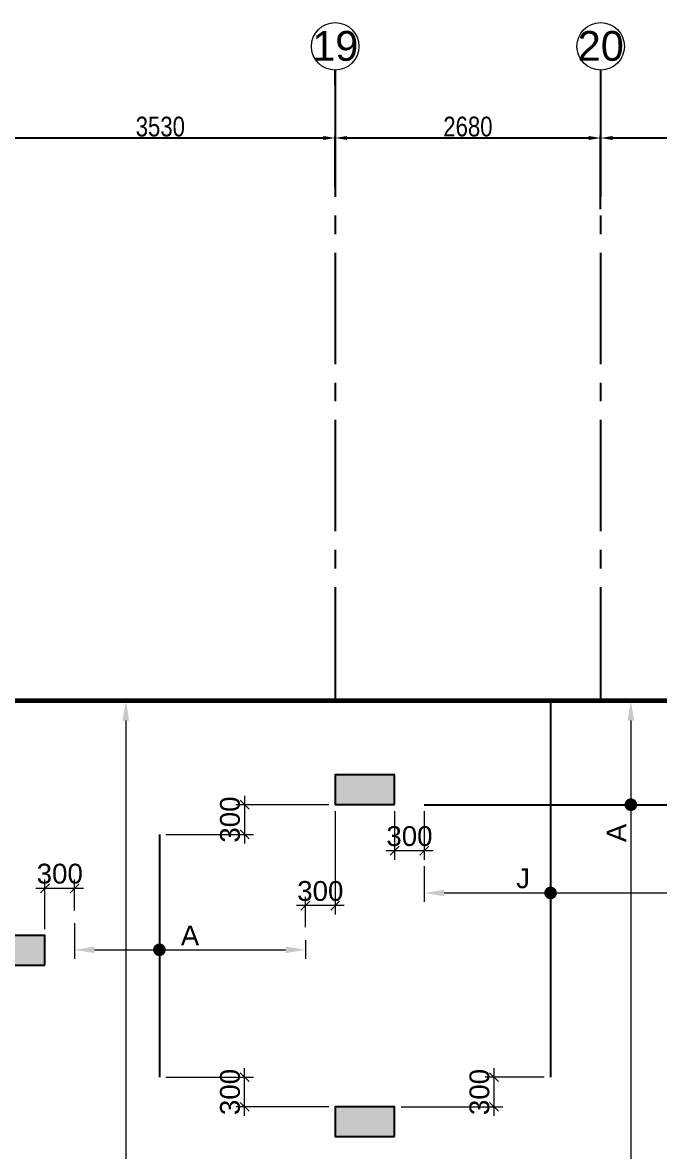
# Model space of a CAD drawing. Header units: millimetres. Extents: x 1123469 to 1883119, y -126924 to 196924.
# Drawn here: x 1589815 to 1596243, y 150644 to 162039 of the extents above; entities that cross this region are included whole.
import ezdxf
from ezdxf.enums import TextEntityAlignment as Align

# ---------------------------------------------------------------- set-up
doc = ezdxf.new("R2010")
doc.units = ezdxf.units.MM
doc.header["$LTSCALE"] = 500
doc.header["$MEASUREMENT"] = 0
doc.header["$PDMODE"] = 34
doc.linetypes.add('CONTINOUS', pattern=[0])
doc.linetypes.add('Site$0$CENTER2', pattern=[1.125, 0.75, -0.125, 0.125, -0.125])
doc.layers.get('Defpoints').update_dxf_attribs({"lineweight": 0})
for name, color, linetype in [('COL. DIM', 3, 'Continuous'), ('GRID', 7, 'Continuous'), ('GRID DIM', 7, 'Continuous'), ('reinf.', 4, 'Continuous'), ('TOWER AREA COLUMN.', 6, 'Continuous')]:
    doc.layers.add(name, color=color, linetype=linetype)
for name, color, linetype, lineweight in [('CUT OUT', 1, 'Continuous', 13), ('dim-M', 1, 'Continuous', 15), ('FOOTING', 1, 'Continuous', 15), ('GRID NO.', 7, 'Continuous', 20), ('S - SUNK', 251, 'Continuous', 0), ('TOWER COL HATCH', 253, 'Continuous', 20)]:
    doc.layers.add(name, color=color, linetype=linetype, lineweight=lineweight)
doc.styles.add('3mm', font='arial.ttf')
doc.styles.add('D50', font='arial.ttf', dxfattribs={"width": 0.8})
doc.dimstyles.new('INNER DIM', dxfattribs={"dimtxt": 200, "dimasz": 120, "dimexe": 25, "dimexo": 25, "dimgap": 12, "dimtad": 1, "dimdec": 0, "dimrnd": 5, "dimzin": 0, "dimdsep": 46, "dimtxsty": 'D50', "dimcen": 0.09, "dimdle": 25, "dimclrt": 6, "dimadec": 0, "dimazin": 0, "dimtfac": 1, "dimtdec": 0, "dimtofl": 0, "dimtmove": 1, "dimatfit": 3, "dimfxl": 75, "dimtolj": 1, "dimtzin": 0, "dimarcsym": 0})
doc.dimstyles.new('PARAMVEER', dxfattribs={"dimtxt": 200, "dimasz": 100, "dimexe": 0, "dimexo": 25, "dimgap": 10, "dimtad": 1, "dimdec": 0, "dimrnd": 5, "dimzin": 0, "dimdsep": 46, "dimtxsty": '3mm', "dimblk": 'OBLIQUE', "dimcen": 0.09, "dimdle": 75, "dimclrd": 1, "dimclre": 1, "dimclrt": 3, "dimadec": 0, "dimazin": 0, "dimtfac": 1, "dimtdec": 0, "dimtmove": 1, "dimatfit": 3, "dimfxl": 100, "dimtolj": 1, "dimtzin": 0, "dimlwd": 18, "dimlwe": 5, "dimarcsym": 0})

# ---------------------------------------------------------------- blocks, each defined once
blk = doc.blocks.new('GRID MARK')
at = {"layer": 'GRID NO.', "const_width": 50}
blk.add_lwpolyline([(0, -541), (0, -891)], dxfattribs=at)
at = {"layer": 'GRID NO.'}
blk.add_circle((0, 0), 541, dxfattribs=at)
at = {"layer": 'GRID NO.', "style": 'D50', "width": 0.8}
blk.add_attdef('Y1', text='', height=500, dxfattribs=at).set_placement((-33, -267), align=Align.CENTER)
blk = doc.blocks.new('*D494')
at = {"layer": 'Defpoints', "color": 0, "linetype": 'Continuous', "transparency": 16777216}
for p in [(1592970, 160874), (1589440, 160636), (1592970, 160352)]:
    blk.add_point(p, dxfattribs=at)
at = {"layer": 'GRID DIM', "color": 0, "linetype": 'Continuous', "lineweight": -2, "transparency": 16777216}
for p, q in [((1589440, 160661), (1589440, 160899)), ((1592970, 160377), (1592970, 160899))]:
    blk.add_line(p, q, dxfattribs=at)
at = {"layer": 'GRID DIM', "linetype": 'Continuous', "lineweight": -2, "transparency": 16777216}
blk.add_line((1589560, 160874), (1592850, 160874), dxfattribs=at)
at = {"layer": 'GRID DIM', "linetype": 'Continuous', "transparency": 16777216}
for points in [[(1589560, 160894), (1589560, 160854), (1589440, 160874)], [(1592850, 160894), (1592850, 160854), (1592970, 160874)]]:
    blk.add_solid(points, dxfattribs=at)
at = {"layer": 'GRID DIM', "linetype": 'Continuous', "transparency": 16777216, "insert": (1591205, 160988), "char_height": 200, "attachment_point": 5, "style": 'D50'}
blk.add_mtext('\\A1;3530', dxfattribs=at)
blk = doc.blocks.new('*D495')
at = {"layer": 'Defpoints', "color": 0, "linetype": 'Continuous', "transparency": 16777216}
for p in [(1595650, 160874), (1592970, 160352), (1595650, 160132)]:
    blk.add_point(p, dxfattribs=at)
at = {"layer": 'GRID DIM', "color": 0, "linetype": 'Continuous', "lineweight": -2, "transparency": 16777216}
for p, q in [((1592970, 160377), (1592970, 160899)), ((1595650, 160157), (1595650, 160899))]:
    blk.add_line(p, q, dxfattribs=at)
at = {"layer": 'GRID DIM', "linetype": 'Continuous', "lineweight": -2, "transparency": 16777216}
blk.add_line((1593090, 160874), (1595530, 160874), dxfattribs=at)
at = {"layer": 'GRID DIM', "linetype": 'Continuous', "transparency": 16777216}
for points in [[(1593090, 160894), (1593090, 160854), (1592970, 160874)], [(1595530, 160894), (1595530, 160854), (1595650, 160874)]]:
    blk.add_solid(points, dxfattribs=at)
at = {"layer": 'GRID DIM', "linetype": 'Continuous', "transparency": 16777216, "insert": (1594310, 160988), "char_height": 200, "attachment_point": 5, "style": 'D50'}
blk.add_mtext('\\A1;2680', dxfattribs=at)
blk = doc.blocks.new('*D496')
at = {"layer": 'Defpoints', "color": 0, "linetype": 'Continuous', "transparency": 16777216}
for p in [(1599370, 160874), (1595650, 160132), (1599370, 160132)]:
    blk.add_point(p, dxfattribs=at)
at = {"layer": 'GRID DIM', "color": 0, "linetype": 'Continuous', "lineweight": -2, "transparency": 16777216}
for p, q in [((1595650, 160157), (1595650, 160899)), ((1599370, 160157), (1599370, 160899))]:
    blk.add_line(p, q, dxfattribs=at)
at = {"layer": 'GRID DIM', "linetype": 'Continuous', "lineweight": -2, "transparency": 16777216}
blk.add_line((1595770, 160874), (1599250, 160874), dxfattribs=at)
at = {"layer": 'GRID DIM', "linetype": 'Continuous', "transparency": 16777216}
for points in [[(1595770, 160894), (1595770, 160854), (1595650, 160874)], [(1599250, 160894), (1599250, 160854), (1599370, 160874)]]:
    blk.add_solid(points, dxfattribs=at)
at = {"layer": 'GRID DIM', "linetype": 'Continuous', "transparency": 16777216, "insert": (1597510, 160988), "char_height": 200, "attachment_point": 5, "style": 'D50'}
blk.add_mtext('\\A1;3720', dxfattribs=at)
blk = doc.blocks.new('3tgra')
at = {"layer": 'TOWER COL HATCH'}
h = blk.add_hatch(color=253, dxfattribs=at)
h.dxf.hatch_style = 1
h.paths.add_polyline_path([(1395431, 91122), (1395431, 91422), (1394831, 91422), (1394831, 91122)])
h = blk.add_hatch(color=253, dxfattribs=at)
h.dxf.hatch_style = 1
h.paths.add_polyline_path([(1391901, 89502), (1391901, 89802), (1391301, 89802), (1391301, 89502)])
h = blk.add_hatch(color=253, dxfattribs=at)
h.dxf.hatch_style = 1
h.paths.add_polyline_path([(1395431, 87772), (1395431, 88072), (1394831, 88072), (1394831, 87772)])
at = {"layer": 'TOWER AREA COLUMN.', "color": 4}
for points in [[(1395431, 91122), (1395431, 91422), (1394831, 91422), (1394831, 91122)], [(1391901, 89502), (1391901, 89802), (1391301, 89802), (1391301, 89502)], [(1395431, 87772), (1395431, 88072), (1394831, 88072), (1394831, 87772)]]:
    blk.add_lwpolyline(points, close=True, dxfattribs=at)
blk = doc.blocks.new('*D586')
at = {"layer": 'COL. DIM', "color": 1, "linetype": 'CONTINOUS', "lineweight": 5, "ltscale": 10, "transparency": 16777216}
for p, q in [((1591134, 155194), (1590767, 155194)), ((1590645, 139394), (1590947, 139394))]:
    blk.add_line(p, q, dxfattribs=at)
at = {"layer": 'COL. DIM', "color": 1, "lineweight": 18, "ltscale": 10, "transparency": 16777216}
blk.add_line((1590857, 154994), (1590857, 139594), dxfattribs=at)
at = {"layer": 'COL. DIM', "color": 1, "ltscale": 10, "transparency": 16777216}
for points in [[(1590823, 154994), (1590890, 154994), (1590857, 155194)], [(1590823, 139594), (1590890, 139594), (1590857, 139394)]]:
    blk.add_solid(points, dxfattribs=at)
at = {"layer": 'Defpoints', "color": 0, "ltscale": 10, "transparency": 16777216}
for p in [(1591199, 155194), (1590580, 139394), (1590857, 139394)]:
    blk.add_point(p, dxfattribs=at)
at = {"layer": 'COL. DIM', "color": 3, "ltscale": 10, "transparency": 16777216, "insert": (1590712, 146965), "char_height": 200, "attachment_point": 5, "rotation": 90, "style": '3mm'}
blk.add_mtext('\\A1;A', dxfattribs=at)
blk = doc.blocks.new('_Oblique')
at = {"color": 0, "linetype": 'ByBlock', "lineweight": -2}
blk.add_line((-0.5, -0.5), (0.5, 0.5), dxfattribs=at)
blk = doc.blocks.new('*D592')
at = {"layer": 'COL. DIM', "color": 1, "linetype": 'CONTINOUS', "lineweight": 5, "ltscale": 10, "transparency": 16777216}
for p, q in [((1593570, 154079), (1593570, 153589)), ((1593870, 154079), (1593870, 153589))]:
    blk.add_line(p, q, dxfattribs=at)
at = {"layer": 'COL. DIM', "color": 1, "lineweight": 18, "ltscale": 10, "transparency": 16777216}
blk.add_line((1593960, 153679), (1593480, 153679), dxfattribs=at)
at = {"layer": 'Defpoints', "color": 0, "ltscale": 10, "transparency": 16777216}
for p in [(1593570, 154144), (1593870, 154144), (1593570, 153679)]:
    blk.add_point(p, dxfattribs=at)
at = {"layer": 'COL. DIM', "color": 1, "lineweight": 18, "ltscale": 10, "transparency": 16777216, "xscale": 90, "yscale": 90, "zscale": 90, "rotation": 180}
blk.add_blockref('_Oblique', (1593570, 153679), dxfattribs=at)
at = {"layer": 'COL. DIM', "color": 1, "lineweight": 18, "ltscale": 10, "transparency": 16777216, "xscale": 90, "yscale": 90, "zscale": 90}
blk.add_blockref('_Oblique', (1593870, 153679), dxfattribs=at)
at = {"layer": 'COL. DIM', "color": 3, "ltscale": 10, "transparency": 16777216, "insert": (1593720, 153826), "char_height": 200, "attachment_point": 5, "style": '3mm'}
blk.add_mtext('\\A1;300', dxfattribs=at)
blk = doc.blocks.new('*D593')
at = {"layer": 'COL. DIM', "color": 1, "linetype": 'CONTINOUS', "lineweight": 5, "ltscale": 10, "transparency": 16777216}
for p, q in [((1595964, 155194), (1595865, 155194)), ((1595720, 149394), (1596045, 149394))]:
    blk.add_line(p, q, dxfattribs=at)
at = {"layer": 'COL. DIM', "color": 1, "lineweight": 18, "ltscale": 10, "transparency": 16777216}
blk.add_line((1595955, 154994), (1595955, 149594), dxfattribs=at)
at = {"layer": 'COL. DIM', "color": 1, "ltscale": 10, "transparency": 16777216}
for points in [[(1595922, 154994), (1595988, 154994), (1595955, 155194)], [(1595922, 149594), (1595988, 149594), (1595955, 149394)]]:
    blk.add_solid(points, dxfattribs=at)
at = {"layer": 'Defpoints', "color": 0, "ltscale": 10, "transparency": 16777216}
for p in [(1596029, 155194), (1595655, 149394), (1595955, 149394)]:
    blk.add_point(p, dxfattribs=at)
at = {"layer": 'COL. DIM', "color": 3, "ltscale": 10, "transparency": 16777216, "insert": (1595810, 153859), "char_height": 200, "attachment_point": 5, "rotation": 90, "style": '3mm'}
blk.add_mtext('\\A1;A', dxfattribs=at)
blk = doc.blocks.new('*D667')
at = {"layer": 'COL. DIM', "color": 1, "linetype": 'CONTINOUS', "lineweight": 5, "ltscale": 10, "transparency": 16777216}
for p, q in [((1593870, 153524), (1593870, 153163)), ((1597960, 153524), (1597960, 153163))]:
    blk.add_line(p, q, dxfattribs=at)
at = {"layer": 'COL. DIM', "color": 1, "lineweight": 18, "ltscale": 10, "transparency": 16777216}
blk.add_line((1594070, 153253), (1597760, 153253), dxfattribs=at)
at = {"layer": 'COL. DIM', "color": 1, "ltscale": 10, "transparency": 16777216}
for points in [[(1594070, 153286), (1594070, 153220), (1593870, 153253)], [(1597760, 153286), (1597760, 153220), (1597960, 153253)]]:
    blk.add_solid(points, dxfattribs=at)
at = {"layer": 'Defpoints', "color": 0, "ltscale": 10, "transparency": 16777216}
for p in [(1593870, 153589), (1597960, 153589), (1597960, 153253)]:
    blk.add_point(p, dxfattribs=at)
at = {"layer": 'COL. DIM', "color": 3, "ltscale": 10, "transparency": 16777216, "insert": (1594867, 153400), "char_height": 200, "attachment_point": 5, "style": '3mm'}
blk.add_mtext('\\A1;J', dxfattribs=at)
blk = doc.blocks.new('*D851')
at = {"layer": 'COL. DIM', "color": 1, "lineweight": 18, "ltscale": 10, "transparency": 16777216}
blk.add_line((1594574, 151004), (1594574, 151484), dxfattribs=at)
at = {"layer": 'COL. DIM', "color": 1, "linetype": 'CONTINOUS', "lineweight": 5, "ltscale": 10, "transparency": 16777216}
for p, q in [((1595079, 151394), (1594484, 151394)), ((1593635, 151094), (1594664, 151094))]:
    blk.add_line(p, q, dxfattribs=at)
at = {"layer": 'Defpoints', "color": 0, "ltscale": 10, "transparency": 16777216}
for p in [(1594574, 151394), (1595144, 151394), (1593570, 151094)]:
    blk.add_point(p, dxfattribs=at)
at = {"layer": 'COL. DIM', "color": 1, "lineweight": 18, "ltscale": 10, "transparency": 16777216, "xscale": 90, "yscale": 90, "zscale": 90}
for p, rotation in [((1594574, 151394), 90), ((1594574, 151094), 270)]:
    blk.add_blockref('_Oblique', p, dxfattribs=dict(at, rotation=rotation))
at = {"layer": 'COL. DIM', "color": 3, "ltscale": 10, "transparency": 16777216, "insert": (1594427, 151244), "char_height": 200, "attachment_point": 5, "rotation": 90, "style": '3mm'}
blk.add_mtext('\\A1;300', dxfattribs=at)
blk = doc.blocks.new('*D864')
at = {"layer": 'COL. DIM', "color": 1, "lineweight": 18, "ltscale": 10, "transparency": 16777216}
blk.add_line((1592056, 154234), (1592056, 153754), dxfattribs=at)
at = {"layer": 'COL. DIM', "color": 1, "linetype": 'CONTINOUS', "lineweight": 5, "ltscale": 10, "transparency": 16777216}
for p, q in [((1592905, 154144), (1591966, 154144)), ((1591261, 153844), (1592146, 153844))]:
    blk.add_line(p, q, dxfattribs=at)
at = {"layer": 'Defpoints', "color": 0, "ltscale": 10, "transparency": 16777216}
for p in [(1592970, 154144), (1591196, 153844), (1592056, 153844)]:
    blk.add_point(p, dxfattribs=at)
at = {"layer": 'COL. DIM', "color": 1, "lineweight": 18, "ltscale": 10, "transparency": 16777216, "xscale": 90, "yscale": 90, "zscale": 90}
for p, rotation in [((1592056, 154144), 90), ((1592056, 153844), 270)]:
    blk.add_blockref('_Oblique', p, dxfattribs=dict(at, rotation=rotation))
at = {"layer": 'COL. DIM', "color": 3, "ltscale": 10, "transparency": 16777216, "insert": (1591909, 153994), "char_height": 200, "attachment_point": 5, "rotation": 90, "style": '3mm'}
blk.add_mtext('\\A1;300', dxfattribs=at)
blk = doc.blocks.new('*D865')
at = {"layer": 'COL. DIM', "color": 1, "lineweight": 18, "ltscale": 10, "transparency": 16777216}
blk.add_line((1592056, 151004), (1592056, 151484), dxfattribs=at)
at = {"layer": 'COL. DIM', "color": 1, "linetype": 'CONTINOUS', "lineweight": 5, "ltscale": 10, "transparency": 16777216}
for p, q in [((1591261, 151394), (1592146, 151394)), ((1592905, 151094), (1591966, 151094))]:
    blk.add_line(p, q, dxfattribs=at)
at = {"layer": 'Defpoints', "color": 0, "ltscale": 10, "transparency": 16777216}
for p in [(1591196, 151394), (1592056, 151394), (1592970, 151094)]:
    blk.add_point(p, dxfattribs=at)
at = {"layer": 'COL. DIM', "color": 1, "lineweight": 18, "ltscale": 10, "transparency": 16777216, "xscale": 90, "yscale": 90, "zscale": 90}
for p, rotation in [((1592056, 151394), 90), ((1592056, 151094), 270)]:
    blk.add_blockref('_Oblique', p, dxfattribs=dict(at, rotation=rotation))
at = {"layer": 'COL. DIM', "color": 3, "ltscale": 10, "transparency": 16777216, "insert": (1591909, 151244), "char_height": 200, "attachment_point": 5, "rotation": 90, "style": '3mm'}
blk.add_mtext('\\A1;300', dxfattribs=at)
blk = doc.blocks.new('*D866')
at = {"layer": 'COL. DIM', "color": 1, "linetype": 'CONTINOUS', "lineweight": 5, "ltscale": 10, "transparency": 16777216}
for p, q in [((1592970, 154079), (1592970, 153035)), ((1592670, 152907), (1592670, 153215))]:
    blk.add_line(p, q, dxfattribs=at)
at = {"layer": 'COL. DIM', "color": 1, "lineweight": 18, "ltscale": 10, "transparency": 16777216}
blk.add_line((1593060, 153125), (1592580, 153125), dxfattribs=at)
at = {"layer": 'Defpoints', "color": 0, "ltscale": 10, "transparency": 16777216}
for p in [(1592970, 154144), (1592670, 153125), (1592670, 152842)]:
    blk.add_point(p, dxfattribs=at)
at = {"layer": 'COL. DIM', "color": 1, "lineweight": 18, "ltscale": 10, "transparency": 16777216, "xscale": 90, "yscale": 90, "zscale": 90, "rotation": 180}
blk.add_blockref('_Oblique', (1592670, 153125), dxfattribs=at)
at = {"layer": 'COL. DIM', "color": 1, "lineweight": 18, "ltscale": 10, "transparency": 16777216, "xscale": 90, "yscale": 90, "zscale": 90}
blk.add_blockref('_Oblique', (1592970, 153125), dxfattribs=at)
at = {"layer": 'COL. DIM', "color": 3, "ltscale": 10, "transparency": 16777216, "insert": (1592820, 153272), "char_height": 200, "attachment_point": 5, "style": '3mm'}
blk.add_mtext('\\A1;300', dxfattribs=at)
blk = doc.blocks.new('*D867')
at = {"layer": 'COL. DIM', "color": 1, "linetype": 'CONTINOUS', "lineweight": 5, "ltscale": 10, "transparency": 16777216}
for p, q in [((1590340, 152947), (1590340, 152589)), ((1592670, 152777), (1592670, 152589))]:
    blk.add_line(p, q, dxfattribs=at)
at = {"layer": 'COL. DIM', "color": 1, "lineweight": 18, "ltscale": 10, "transparency": 16777216}
blk.add_line((1590540, 152679), (1592470, 152679), dxfattribs=at)
at = {"layer": 'COL. DIM', "color": 1, "ltscale": 10, "transparency": 16777216}
for points in [[(1590540, 152713), (1590540, 152646), (1590340, 152679)], [(1592470, 152713), (1592470, 152646), (1592670, 152679)]]:
    blk.add_solid(points, dxfattribs=at)
at = {"layer": 'Defpoints', "color": 0, "ltscale": 10, "transparency": 16777216}
for p in [(1590340, 153012), (1592670, 152842), (1592670, 152679)]:
    blk.add_point(p, dxfattribs=at)
at = {"layer": 'COL. DIM', "color": 3, "ltscale": 10, "transparency": 16777216, "insert": (1591505, 152824), "char_height": 200, "attachment_point": 5, "style": '3mm'}
blk.add_mtext('\\A1;A', dxfattribs=at)
blk = doc.blocks.new('*D874')
at = {"layer": 'COL. DIM', "color": 1, "linetype": 'CONTINOUS', "lineweight": 5, "ltscale": 10, "transparency": 16777216}
for p, q in [((1590040, 152889), (1590040, 153390)), ((1590340, 153077), (1590340, 153390))]:
    blk.add_line(p, q, dxfattribs=at)
at = {"layer": 'COL. DIM', "color": 1, "lineweight": 18, "ltscale": 10, "transparency": 16777216}
blk.add_line((1589950, 153300), (1590430, 153300), dxfattribs=at)
at = {"layer": 'Defpoints', "color": 0, "ltscale": 10, "transparency": 16777216}
for p in [(1590340, 153300), (1590340, 153012), (1590040, 152824)]:
    blk.add_point(p, dxfattribs=at)
at = {"layer": 'COL. DIM', "color": 1, "lineweight": 18, "ltscale": 10, "transparency": 16777216, "xscale": 90, "yscale": 90, "zscale": 90, "rotation": 180}
blk.add_blockref('_Oblique', (1590040, 153300), dxfattribs=at)
at = {"layer": 'COL. DIM', "color": 1, "lineweight": 18, "ltscale": 10, "transparency": 16777216, "xscale": 90, "yscale": 90, "zscale": 90}
blk.add_blockref('_Oblique', (1590340, 153300), dxfattribs=at)
at = {"layer": 'COL. DIM', "color": 3, "ltscale": 10, "transparency": 16777216, "insert": (1590190, 153447), "char_height": 200, "attachment_point": 5, "style": '3mm'}
blk.add_mtext('\\A1;300', dxfattribs=at)
blk = doc.blocks.new('*D2625')
at = {"layer": 'COL. DIM', "color": 1, "lineweight": 18, "ltscale": 10, "transparency": 16777216}
blk.add_line((1725456, 141997), (1725456, 141517), dxfattribs=at)
at = {"layer": 'COL. DIM', "color": 1, "linetype": 'CONTINOUS', "lineweight": 5, "ltscale": 10, "transparency": 16777216}
for p, q in [((1725012, 141907), (1725546, 141907)), ((1724393, 141607), (1725546, 141607))]:
    blk.add_line(p, q, dxfattribs=at)
at = {"layer": 'Defpoints', "color": 0, "ltscale": 10, "transparency": 16777216}
for p in [(1358872, 158914), (1431761, 158914), (1724947, 141907), (1724328, 141607), (1725456, 141607), (1442851, 126979)]:
    blk.add_point(p, dxfattribs=at)
at = {"layer": 'S - SUNK', "color": 1, "lineweight": 18, "ltscale": 10, "transparency": 16777216}
blk.add_line((1358872, 126904), (1358872, 158989), dxfattribs=at)
at = {"layer": 'S - SUNK', "color": 1, "lineweight": 5, "ltscale": 10, "transparency": 16777216}
for p, q in [((1358872, 158914), (1358872, 158914)), ((1358872, 126979), (1358872, 126979))]:
    blk.add_line(p, q, dxfattribs=at)
at = {"layer": 'COL. DIM', "color": 1, "lineweight": 18, "ltscale": 10, "transparency": 16777216, "xscale": 90, "yscale": 90, "zscale": 90}
for p, rotation in [((1725456, 141907), 90), ((1725456, 141607), 270)]:
    blk.add_blockref('_Oblique', p, dxfattribs=dict(at, rotation=rotation))
at = {"layer": 'S - SUNK', "color": 1, "lineweight": 18, "ltscale": 10, "transparency": 16777216, "xscale": 100, "yscale": 100, "zscale": 100}
for p, rotation in [((1358872, 158914), 90), ((1358872, 126979), 270)]:
    blk.add_blockref('_Oblique', p, dxfattribs=dict(at, rotation=rotation))
at = {"layer": 'COL. DIM', "color": 3, "ltscale": 10, "transparency": 16777216, "insert": (1725308, 141757), "char_height": 200, "attachment_point": 5, "rotation": 90, "style": '3mm'}
blk.add_mtext('\\A1;300', dxfattribs=at)
at = {"layer": 'S - SUNK', "color": 3, "ltscale": 10, "transparency": 16777216, "insert": (1358760, 142947), "char_height": 200, "attachment_point": 5, "rotation": 90, "style": '3mm'}
blk.add_mtext('\\A1;31935', dxfattribs=at)
blk = doc.blocks.new('*D3557')
at = {"layer": 'COL. DIM', "color": 1, "lineweight": 18, "ltscale": 10, "transparency": 16777216}
for p, q in [((1830518, 155675), (1830518, 154998)), ((1830518, 155088), (1830518, 154608))]:
    blk.add_line(p, q, dxfattribs=at)
at = {"layer": 'COL. DIM', "color": 1, "linetype": 'CONTINOUS', "lineweight": 5, "ltscale": 10, "transparency": 16777216}
for p, q in [((1830059, 154998), (1830608, 154998)), ((1830171, 154698), (1830608, 154698))]:
    blk.add_line(p, q, dxfattribs=at)
at = {"layer": 'Defpoints', "color": 0, "ltscale": 10, "transparency": 16777216}
for p in [(1418936, 156725), (1417241, 156599), (1418936, 156599), (1829994, 154998), (1830106, 154698), (1830518, 154698)]:
    blk.add_point(p, dxfattribs=at)
at = {"layer": 'S - SUNK', "color": 1, "lineweight": 18, "ltscale": 10, "transparency": 16777216}
blk.add_line((1417166, 156725), (1419011, 156725), dxfattribs=at)
at = {"layer": 'S - SUNK', "color": 1, "lineweight": 5, "ltscale": 10, "transparency": 16777216}
for p, q in [((1417241, 156725), (1417241, 156725)), ((1418936, 156725), (1418936, 156725))]:
    blk.add_line(p, q, dxfattribs=at)
at = {"layer": 'COL. DIM', "color": 1, "lineweight": 18, "ltscale": 10, "transparency": 16777216, "xscale": 90, "yscale": 90, "zscale": 90}
for p, rotation in [((1830518, 154998), 90), ((1830518, 154698), 270)]:
    blk.add_blockref('_Oblique', p, dxfattribs=dict(at, rotation=rotation))
at = {"layer": 'S - SUNK', "color": 1, "lineweight": 18, "ltscale": 10, "transparency": 16777216, "xscale": 100, "yscale": 100, "zscale": 100, "rotation": 180}
blk.add_blockref('_Oblique', (1417241, 156725), dxfattribs=at)
at = {"layer": 'S - SUNK', "color": 1, "lineweight": 18, "ltscale": 10, "transparency": 16777216, "xscale": 100, "yscale": 100, "zscale": 100}
blk.add_blockref('_Oblique', (1418936, 156725), dxfattribs=at)
at = {"layer": 'COL. DIM', "color": 3, "ltscale": 10, "transparency": 16777216, "insert": (1830371, 155409), "char_height": 200, "attachment_point": 5, "rotation": 90, "style": '3mm'}
blk.add_mtext('\\A1;300', dxfattribs=at)
at = {"layer": 'S - SUNK', "color": 3, "ltscale": 10, "transparency": 16777216, "insert": (1418088, 156837), "char_height": 200, "attachment_point": 5, "style": '3mm'}
blk.add_mtext('\\A1;1695', dxfattribs=at)
blk = doc.blocks.new('*D3556')
at = {"layer": 'COL. DIM', "color": 1, "lineweight": 18, "ltscale": 10, "transparency": 16777216}
blk.add_line((1817174, 134748), (1817174, 133598), dxfattribs=at)
at = {"layer": 'COL. DIM', "color": 1, "linetype": 'CONTINOUS', "lineweight": 5, "ltscale": 10, "transparency": 16777216}
for p, q in [((1817864, 134658), (1817084, 134658)), ((1816402, 133688), (1817264, 133688))]:
    blk.add_line(p, q, dxfattribs=at)
at = {"layer": 'Defpoints', "color": 0, "ltscale": 10, "transparency": 16777216}
for p in [(1417088, 156599), (1417241, 156599), (1417241, 155194), (1817929, 134658), (1816337, 133688), (1817174, 133688)]:
    blk.add_point(p, dxfattribs=at)
at = {"layer": 'S - SUNK', "color": 1, "lineweight": 18, "ltscale": 10, "transparency": 16777216}
blk.add_line((1417088, 155119), (1417088, 156674), dxfattribs=at)
at = {"layer": 'S - SUNK', "color": 1, "lineweight": 5, "ltscale": 10, "transparency": 16777216}
for p, q in [((1417088, 156599), (1417088, 156599)), ((1417088, 155194), (1417088, 155194))]:
    blk.add_line(p, q, dxfattribs=at)
at = {"layer": 'COL. DIM', "color": 1, "lineweight": 18, "ltscale": 10, "transparency": 16777216, "xscale": 90, "yscale": 90, "zscale": 90}
for p, rotation in [((1817174, 134658), 90), ((1817174, 133688), 270)]:
    blk.add_blockref('_Oblique', p, dxfattribs=dict(at, rotation=rotation))
at = {"layer": 'S - SUNK', "color": 1, "lineweight": 18, "ltscale": 10, "transparency": 16777216, "xscale": 100, "yscale": 100, "zscale": 100}
for p, rotation in [((1417088, 156599), 90), ((1417088, 155194), 270)]:
    blk.add_blockref('_Oblique', p, dxfattribs=dict(at, rotation=rotation))
at = {"layer": 'COL. DIM', "color": 3, "ltscale": 10, "transparency": 16777216, "insert": (1817027, 134173), "char_height": 200, "attachment_point": 5, "rotation": 90, "style": '3mm'}
blk.add_mtext('\\A1;970', dxfattribs=at)
at = {"layer": 'S - SUNK', "color": 3, "ltscale": 10, "transparency": 16777216, "insert": (1416976, 155897), "char_height": 200, "attachment_point": 5, "rotation": 90, "style": '3mm'}
blk.add_mtext('\\A1;1405', dxfattribs=at)

msp = doc.modelspace()

# ---------------------------------------------------------------- linework, layer by layer
at = {"layer": 'dim-M', "color": 4, "ltscale": 10, "const_width": 63.8}
for points in [[(1595923.2, 154144.2, 1), (1595986.9, 154144.2, 1)], [(1595112.4, 153253.1, 1), (1595176.2, 153253.1, 1)], [(1591164, 152679.5, 1), (1591227.8, 152679.5, 1)]]:
    msp.add_lwpolyline(points, format="xyb", close=True, dxfattribs=at)
at = {"layer": 'FOOTING', "color": 3, "ltscale": 10, "const_width": 50}
msp.add_lwpolyline([(1588640, 155194.2), (1615380, 155194.2), (1615380, 156599.2), (1617075, 156599.2), (1617075, 157414.1), (1621025, 157414.1), (1621025, 158914.1), (1629900, 158914.1), (1629900, 148629.4), (1640990, 148629.4), (1640990, 126979.3), (1632435, 126979.3)], dxfattribs=at)
at = {"layer": 'GRID', "color": 16, "linetype": 'Site$0$CENTER2', "ltscale": 3}
for points in [[(1592970, 161403.6), (1592970, 155194.2)], [(1595650, 161403.6), (1595650, 155194.2)]]:
    msp.add_lwpolyline(points, dxfattribs=at)
at = {"layer": 'reinf.', "color": 4, "ltscale": 1.4}
for p, q in [((1595144.3, 155194.2), (1595144.3, 151394.2)), ((1593870, 154144.2), (1597960, 154144.2)), ((1591195.9, 153844.2), (1591195.9, 151394.2))]:
    msp.add_line(p, q, dxfattribs=at)

# ---------------------------------------------------------------- block references
at = {"layer": 'CUT OUT', "color": 4}
msp.add_blockref('3tgra', (198139.3, 63022.5), dxfattribs=at)
at = {"layer": 'GRID NO.'}
ref = msp.add_blockref('GRID MARK', (1592970, 161798.9), dxfattribs=dict(at, xscale=0.4435200000032785, yscale=0.4435200000032785, zscale=0.4435200000032785))
ref.add_attrib('Y1', '19', dxfattribs={"height": 300, "style": 'D50'}).set_placement((1592971, 161653.4), align=Align.CENTER)
ref = msp.add_blockref('GRID MARK', (1595650, 161798.9), dxfattribs=dict(at, xscale=0.4435200000032785, yscale=0.4435200000032785, zscale=0.4435200000032785))
ref.add_attrib('Y1', '20', dxfattribs={"height": 300, "style": 'D50'}).set_placement((1595651, 161653.4), align=Align.CENTER)

# ---------------------------------------------------------------- dimensions: what is measured, and where the dimension line sits
at = {"layer": 'COL. DIM', "color": 6, "ltscale": 10}
for base, p1, p2, angle, picture, middle in [((1725455.6, 141607.5), (1724947.2, 141907.5), (1724328.3, 141607.5), 90, '*D2625', (1725455.6, 141757.5)), ((1830518, 154697.7), (1829993.7, 154997.7), (1830106.2, 154697.7), 90, '*D3557', (1830518, 155409.4)), ((1592055.9, 153844.2), (1592970, 154144.2), (1591195.9, 153844.2), 90, '*D864', (1592055.9, 153994.2)), ((1592670, 153125), (1592970, 154144.2), (1592670, 152842.1), 180, '*D866', (1592820, 153125)), ((1593570, 153679), (1593870, 154144.2), (1593570, 154144.2), 180, '*D592', (1593720, 153679)), ((1592055.9, 151394.2), (1592970, 151094.2), (1591195.9, 151394.2), 270, '*D865', (1592055.9, 151244.2)), ((1594573.8, 151394.2), (1593570, 151094.2), (1595144.3, 151394.2), 270, '*D851', (1594573.8, 151244.2))]:
    dim = msp.add_linear_dim(base=base, p1=p1, p2=p2, angle=angle, dimstyle='PARAMVEER', override={"dimasz": 90, "dimexe": 90, "dimexo": 65, "dimgap": 45, "dimpost": '\\X', "dimdle": 90, "dimfxl": 0.18, "dimarcsym": 1}, dxfattribs=at)
    dim.commit()
    dim.dimension.update_dxf_attribs({"geometry": picture, "text_midpoint": middle, "dimtype": 160})
dim = msp.add_linear_dim(base=(1817173.9, 133687.8), p1=(1817928.7, 134657.8), p2=(1816337.2, 133687.8), angle=90, dimstyle='PARAMVEER', override={"dimasz": 90, "dimexe": 90, "dimexo": 65, "dimgap": 45, "dimpost": '\\X', "dimdle": 90, "dimfxl": 0.18, "dimarcsym": 1}, dxfattribs=at)
dim.commit()
dim.dimension.update_dxf_attribs({"geometry": '*D3556', "text_midpoint": (1817026.8, 134172.8)})
for base, p1, p2, picture, middle in [((1590856.6, 139394.2), (1591198.8, 155194.2), (1590579.7, 139394.2), '*D586', (1590856.6, 146964.8)), ((1595955, 149394.2), (1596028.8, 155194.2), (1595655, 149394.2), '*D593', (1595955, 153858.9))]:
    dim = msp.add_linear_dim(base=base, p1=p1, p2=p2, angle=90, text='A', dimstyle='PARAMVEER', override={"dimasz": 200, "dimexe": 90, "dimexo": 65, "dimgap": 45, "dimpost": '\\X', "dimsah": 1, "dimdle": 90, "dimfxl": 0.18, "dimarcsym": 1}, dxfattribs=at)
    dim.commit()
    dim.dimension.update_dxf_attribs({"geometry": picture, "text_midpoint": middle, "dimtype": 160})
dim = msp.add_linear_dim(base=(1590340, 153299.9), p1=(1590040, 152824.2), p2=(1590340, 153012.4), dimstyle='PARAMVEER', override={"dimasz": 90, "dimexe": 90, "dimexo": 65, "dimgap": 45, "dimpost": '\\X', "dimdle": 90, "dimfxl": 0.18, "dimarcsym": 1}, dxfattribs=at)
dim.commit()
dim.dimension.update_dxf_attribs({"geometry": '*D874', "text_midpoint": (1590190, 153299.9), "dimtype": 160})
for base, p1, p2, text, picture, middle in [((1597960, 153253.1), (1593870, 153589), (1597960, 153589), 'J', '*D667', (1594867.3, 153253.1)), ((1592670, 152679.5), (1590340, 153012.4), (1592670, 152842.1), 'A', '*D867', (1591505, 152679.5))]:
    dim = msp.add_linear_dim(base=base, p1=p1, p2=p2, text=text, dimstyle='PARAMVEER', override={"dimasz": 200, "dimexe": 90, "dimexo": 65, "dimgap": 45, "dimpost": '\\X', "dimsah": 1, "dimdle": 90, "dimfxl": 0.18, "dimarcsym": 1}, dxfattribs=at)
    dim.commit()
    dim.dimension.update_dxf_attribs({"geometry": picture, "text_midpoint": middle, "dimtype": 160})
at = {"layer": 'GRID DIM', "color": 0, "linetype": 'Continuous'}
for base, p1, p2, picture, middle in [((1592970, 160873.7), (1589440, 160635.7), (1592970, 160351.7), '*D494', (1591205, 160987.9)), ((1595650, 160873.7), (1592970, 160351.7), (1595650, 160132), '*D495', (1594310, 160987.8)), ((1599370, 160873.7), (1595650, 160132), (1599370, 160132), '*D496', (1597510, 160987.9))]:
    dim = msp.add_linear_dim(base=base, p1=p1, p2=p2, dimstyle='INNER DIM', override={"dimclrd": 256, "dimclrt": 256}, dxfattribs=at)
    dim.commit()
    dim.dimension.update_dxf_attribs({"geometry": picture, "text_midpoint": middle})
at = {"layer": 'S - SUNK', "color": 4, "ltscale": 10}
for base, p1, p2, picture, middle in [((1358872.1, 158914.1), (1442850.6, 126979.3), (1431760.6, 158914.1), '*D2625', (1358759.9, 142946.7)), ((1417087.7, 156599.2), (1417240.6, 155194.2), (1417240.6, 156599.2), '*D3556', (1416975.6, 155896.7))]:
    dim = msp.add_linear_dim(base=base, p1=p1, p2=p2, angle=90, dimstyle='PARAMVEER', override={"dimpost": '\\X', "dimfxl": 0.15, "dimfxlon": 1, "dimarcsym": 1}, dxfattribs=at)
    dim.commit()
    dim.dimension.update_dxf_attribs({"geometry": picture, "text_midpoint": middle})
dim = msp.add_linear_dim(base=(1418935.6, 156725.2), p1=(1417240.6, 156599.2), p2=(1418935.6, 156599.2), dimstyle='PARAMVEER', override={"dimpost": '\\X', "dimfxl": 0.15, "dimfxlon": 1, "dimarcsym": 1}, dxfattribs=at)
dim.commit()
dim.dimension.update_dxf_attribs({"geometry": '*D3557', "text_midpoint": (1418088.1, 156837.3)})

doc.saveas('drawing.dxf')
